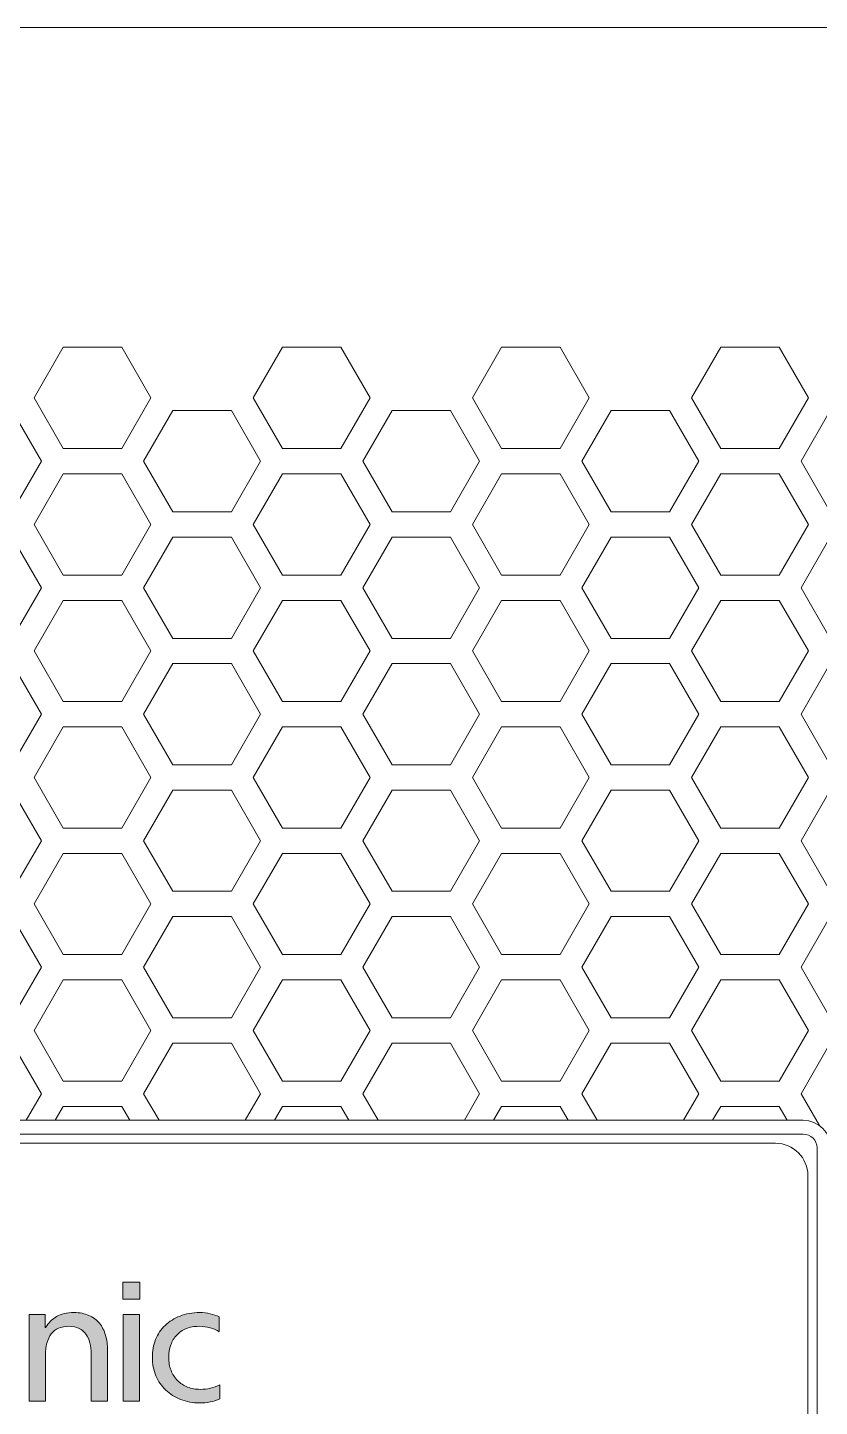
# Model space of a CAD drawing. Header units: millimetres. Extents: x 0 to 40, y -18 to 120.
# Drawn here: x 23.38 to 31.37, y 106.08 to 120 of the extents above; entities that cross this region are included whole.
import ezdxf

# ---------------------------------------------------------------- set-up
doc = ezdxf.new("R2010")
doc.units = ezdxf.units.MM
doc.layers.add('Capa 1', color=7, linetype='Continuous')
doc.layers.add('UK-MIANBAN_0', color=7, linetype='Continuous')

msp = doc.modelspace()

# ---------------------------------------------------------------- hatches: boundary and pattern name
at = {"lineweight": 5}
h = msp.add_hatch(color=7, dxfattribs=at)
h.dxf.hatch_style = 1
edge = h.paths.add_edge_path()
edge.add_spline(control_points=[(23.4, 106.734), (23.4, 106.581), (23.4, 106.396), (23.4, 106.273)], knot_values=[20.249985, 20.249985, 20.249985, 20.249985, 20.624977, 20.624977, 20.624977, 20.624977], degree=3, periodic=0)
edge.add_spline(control_points=[(23.4, 106.273), (23.4, 106.243), (23.4, 106.216), (23.4, 106.194)], knot_values=[20.156237, 20.156237, 20.156237, 20.156237, 20.249985, 20.249985, 20.249985, 20.249985], degree=3, periodic=0)
edge.add_spline(control_points=[(23.4, 106.194), (23.4, 106.172), (23.4, 106.156), (23.4, 106.146)], knot_values=[20.062489, 20.062489, 20.062489, 20.062489, 20.156237, 20.156237, 20.156237, 20.156237], degree=3, periodic=0)
edge.add_spline(control_points=[(23.4, 106.137), (23.4, 106.137), (23.4, 106.137), (23.4, 106.137), (23.4, 106.137), (23.4, 106.137), (23.4, 106.137)], knot_values=[19.998037, 19.998037, 19.998037, 19.998037, 20.000468, 20.000468, 20.000468, 20.002431, 20.002431, 20.002431, 20.002431], degree=3, periodic=0)
edge.add_spline(control_points=[(23.403, 106.137), (23.404, 106.137), (23.406, 106.137), (23.407, 106.137)], knot_values=[19.874992, 19.874992, 19.874992, 19.874992, 19.921867, 19.921867, 19.921867, 19.921867], degree=3, periodic=0)
edge.add_spline(control_points=[(23.407, 106.137), (23.414, 106.137), (23.425, 106.137), (23.438, 106.137)], knot_values=[19.687496, 19.687496, 19.687496, 19.687496, 19.874992, 19.874992, 19.874992, 19.874992], degree=3, periodic=0)
edge.add_spline(control_points=[(23.438, 106.137), (23.452, 106.137), (23.467, 106.137), (23.483, 106.137)], knot_values=[19.5, 19.5, 19.5, 19.5, 19.687496, 19.687496, 19.687496, 19.687496], degree=3, periodic=0)
edge.add_spline(control_points=[(23.483, 106.137), (23.498, 106.137), (23.514, 106.137), (23.527, 106.137)], knot_values=[19.312504, 19.312504, 19.312504, 19.312504, 19.5, 19.5, 19.5, 19.5], degree=3, periodic=0)
edge.add_spline(control_points=[(23.527, 106.137), (23.54, 106.137), (23.551, 106.137), (23.558, 106.137)], knot_values=[19.125007, 19.125007, 19.125007, 19.125007, 19.312504, 19.312504, 19.312504, 19.312504], degree=3, periodic=0)
edge.add_spline(control_points=[(23.565, 106.137), (23.565, 106.137), (23.565, 106.137), (23.565, 106.137), (23.565, 106.137), (23.565, 106.137), (23.565, 106.137)], knot_values=[18.999033, 18.999033, 18.999033, 18.999033, 19.003926, 19.003926, 19.003926, 19.004893, 19.004893, 19.004893, 19.004893], degree=3, periodic=0)
edge.add_spline(control_points=[(23.565, 106.142), (23.565, 106.147), (23.565, 106.156), (23.565, 106.167)], knot_values=[18.843763, 18.843763, 18.843763, 18.843763, 18.937511, 18.937511, 18.937511, 18.937511], degree=3, periodic=0)
edge.add_spline(control_points=[(23.565, 106.167), (23.565, 106.178), (23.565, 106.192), (23.565, 106.209)], knot_values=[18.750015, 18.750015, 18.750015, 18.750015, 18.843763, 18.843763, 18.843763, 18.843763], degree=3, periodic=0)
edge.add_spline(control_points=[(23.565, 106.209), (23.565, 106.274), (23.565, 106.371), (23.565, 106.452)], knot_values=[18.375023, 18.375023, 18.375023, 18.375023, 18.750015, 18.750015, 18.750015, 18.750015], degree=3, periodic=0)
edge.add_spline(control_points=[(23.565, 106.452), (23.565, 106.533), (23.565, 106.598), (23.565, 106.598), (23.565, 106.69), (23.585, 106.762), (23.624, 106.814)], knot_values=[17, 17, 17, 17, 17.375023, 17.375023, 17.375023, 18.375023, 18.375023, 18.375023, 18.375023], degree=3, periodic=0)
edge.add_spline(control_points=[(23.624, 106.814), (23.663, 106.866), (23.723, 106.891), (23.801, 106.891)], knot_values=[16, 16, 16, 16, 17, 17, 17, 17], degree=3, periodic=0)
edge.add_spline(control_points=[(23.801, 106.891), (23.843, 106.891), (23.877, 106.884), (23.906, 106.87)], knot_values=[15, 15, 15, 15, 16, 16, 16, 16], degree=3, periodic=0)
edge.add_spline(control_points=[(23.906, 106.87), (23.934, 106.855), (23.957, 106.835), (23.975, 106.81)], knot_values=[14, 14, 14, 14, 15, 15, 15, 15], degree=3, periodic=0)
edge.add_spline(control_points=[(23.975, 106.81), (23.993, 106.785), (24.005, 106.756), (24.014, 106.723)], knot_values=[13, 13, 13, 13, 14, 14, 14, 14], degree=3, periodic=0)
edge.add_spline(control_points=[(24.014, 106.723), (24.022, 106.69), (24.027, 106.654), (24.027, 106.616)], knot_values=[12, 12, 12, 12, 13, 13, 13, 13], degree=3, periodic=0)
edge.add_spline(control_points=[(24.027, 106.616), (24.027, 106.616), (24.027, 106.137), (24.027, 106.137), (24.027, 106.137), (24.027, 106.137), (24.027, 106.137)], knot_values=[10.99999, 10.99999, 10.99999, 10.99999, 11.99999, 11.99999, 11.99999, 12, 12, 12, 12], degree=3, periodic=0)
edge.add_spline(control_points=[(24.027, 106.137), (24.027, 106.137), (24.191, 106.137), (24.191, 106.137)], knot_values=[10.00001, 10.00001, 10.00001, 10.00001, 10.99999, 10.99999, 10.99999, 10.99999], degree=3, periodic=0)
edge.add_spline(control_points=[(24.191, 106.137), (24.191, 106.137), (24.191, 106.65), (24.191, 106.65)], knot_values=[9.00001, 9.00001, 9.00001, 9.00001, 9.99999, 9.99999, 9.99999, 9.99999], degree=3, periodic=0)
edge.add_spline(control_points=[(24.191, 106.65), (24.191, 106.704), (24.185, 106.755), (24.171, 106.801)], knot_values=[8, 8, 8, 8, 9, 9, 9, 9], degree=3, periodic=0)
edge.add_spline(control_points=[(24.171, 106.801), (24.158, 106.848), (24.137, 106.888), (24.11, 106.922)], knot_values=[7, 7, 7, 7, 8, 8, 8, 8], degree=3, periodic=0)
edge.add_spline(control_points=[(24.11, 106.922), (24.082, 106.956), (24.047, 106.982), (24.004, 107.001)], knot_values=[6, 6, 6, 6, 7, 7, 7, 7], degree=3, periodic=0)
edge.add_spline(control_points=[(24.004, 107.001), (23.961, 107.02), (23.911, 107.03), (23.853, 107.03)], knot_values=[5, 5, 5, 5, 6, 6, 6, 6], degree=3, periodic=0)
edge.add_spline(control_points=[(23.853, 107.03), (23.782, 107.03), (23.724, 107.016), (23.678, 106.99)], knot_values=[4, 4, 4, 4, 5, 5, 5, 5], degree=3, periodic=0)
edge.add_spline(control_points=[(23.678, 106.99), (23.633, 106.963), (23.596, 106.926), (23.567, 106.88)], knot_values=[3, 3, 3, 3, 4, 4, 4, 4], degree=3, periodic=0)
edge.add_spline(control_points=[(23.562, 106.88), (23.562, 106.88), (23.562, 107.011), (23.562, 107.011), (23.562, 107.011), (23.562, 107.011), (23.562, 107.011)], knot_values=[0.99999, 0.99999, 0.99999, 0.99999, 1.99998, 1.99998, 1.99998, 1.99999, 1.99999, 1.99999, 1.99999], degree=3, periodic=0)
edge.add_spline(control_points=[(23.562, 107.011), (23.562, 107.011), (23.4, 107.011), (23.4, 107.011)], knot_values=[0.00001, 0.00001, 0.00001, 0.00001, 0.99999, 0.99999, 0.99999, 0.99999], degree=3, periodic=0)
edge.add_spline(control_points=[(23.4, 107.011), (23.4, 107.011), (23.4, 106.888), (23.4, 106.734)], knot_values=[20.624977, 20.624977, 20.624977, 20.624977, 21, 21, 21, 21], degree=3, periodic=0)
h.paths.add_polyline_path([(24.349, 106.137), (24.514, 106.137), (24.514, 107.011), (24.349, 107.011)])
h.paths.add_polyline_path([(24.346, 107.166), (24.517, 107.166), (24.517, 107.336), (24.346, 107.336)])
edge = h.paths.add_edge_path()
edge.add_spline(control_points=[(24.83, 106.704), (24.844, 106.742), (24.863, 106.775), (24.89, 106.803)], knot_values=[16, 16, 16, 16, 17, 17, 17, 17], degree=3, periodic=0)
edge.add_spline(control_points=[(24.89, 106.803), (24.915, 106.831), (24.947, 106.852), (24.985, 106.868)], knot_values=[15, 15, 15, 15, 16, 16, 16, 16], degree=3, periodic=0)
edge.add_spline(control_points=[(24.985, 106.868), (25.023, 106.883), (25.066, 106.891), (25.115, 106.891)], knot_values=[14, 14, 14, 14, 15, 15, 15, 15], degree=3, periodic=0)
edge.add_spline(control_points=[(25.115, 106.891), (25.198, 106.891), (25.265, 106.873), (25.319, 106.836)], knot_values=[13, 13, 13, 13, 14, 14, 14, 14], degree=3, periodic=0)
edge.add_spline(control_points=[(25.319, 106.836), (25.319, 106.836), (25.319, 106.986), (25.319, 106.986)], knot_values=[12.00001, 12.00001, 12.00001, 12.00001, 13, 13, 13, 13], degree=3, periodic=0)
edge.add_spline(control_points=[(25.319, 106.986), (25.29, 107), (25.259, 107.01), (25.228, 107.018)], knot_values=[11, 11, 11, 11, 12, 12, 12, 12], degree=3, periodic=0)
edge.add_spline(control_points=[(25.228, 107.018), (25.196, 107.025), (25.161, 107.03), (25.122, 107.03)], knot_values=[10, 10, 10, 10, 11, 11, 11, 11], degree=3, periodic=0)
edge.add_spline(control_points=[(25.122, 107.03), (25.049, 107.03), (24.982, 107.018), (24.924, 106.995)], knot_values=[9, 9, 9, 9, 10, 10, 10, 10], degree=3, periodic=0)
edge.add_spline(control_points=[(24.924, 106.995), (24.865, 106.973), (24.815, 106.941), (24.773, 106.9)], knot_values=[8, 8, 8, 8, 9, 9, 9, 9], degree=3, periodic=0)
edge.add_spline(control_points=[(24.773, 106.9), (24.731, 106.86), (24.699, 106.812), (24.677, 106.757)], knot_values=[7, 7, 7, 7, 8, 8, 8, 8], degree=3, periodic=0)
edge.add_spline(control_points=[(24.677, 106.757), (24.655, 106.702), (24.644, 106.642), (24.644, 106.578)], knot_values=[6, 6, 6, 6, 7, 7, 7, 7], degree=3, periodic=0)
edge.add_spline(control_points=[(24.644, 106.578), (24.644, 106.51), (24.656, 106.448), (24.68, 106.392)], knot_values=[5, 5, 5, 5, 6, 6, 6, 6], degree=3, periodic=0)
edge.add_spline(control_points=[(24.68, 106.392), (24.704, 106.336), (24.736, 106.288), (24.779, 106.247)], knot_values=[4, 4, 4, 4, 5, 5, 5, 5], degree=3, periodic=0)
edge.add_spline(control_points=[(24.779, 106.247), (24.821, 106.207), (24.871, 106.175), (24.929, 106.153)], knot_values=[3, 3, 3, 3, 4, 4, 4, 4], degree=3, periodic=0)
edge.add_spline(control_points=[(24.929, 106.153), (24.988, 106.13), (25.051, 106.118), (25.12, 106.118)], knot_values=[2, 2, 2, 2, 3, 3, 3, 3], degree=3, periodic=0)
edge.add_spline(control_points=[(25.12, 106.118), (25.157, 106.118), (25.192, 106.121), (25.226, 106.128)], knot_values=[1, 1, 1, 1, 2, 2, 2, 2], degree=3, periodic=0)
edge.add_spline(control_points=[(25.226, 106.128), (25.26, 106.133), (25.292, 106.144), (25.323, 106.158)], knot_values=[0, 0, 0, 0, 1, 1, 1, 1], degree=3, periodic=0)
edge.add_spline(control_points=[(25.323, 106.158), (25.323, 106.158), (25.323, 106.3), (25.323, 106.3)], knot_values=[24.00001, 24.00001, 24.00001, 24.00001, 24.99999, 24.99999, 24.99999, 24.99999], degree=3, periodic=0)
edge.add_spline(control_points=[(25.323, 106.3), (25.294, 106.285), (25.264, 106.274), (25.23, 106.266)], knot_values=[23, 23, 23, 23, 24, 24, 24, 24], degree=3, periodic=0)
edge.add_spline(control_points=[(25.23, 106.266), (25.197, 106.259), (25.163, 106.255), (25.127, 106.255)], knot_values=[22, 22, 22, 22, 23, 23, 23, 23], degree=3, periodic=0)
edge.add_spline(control_points=[(25.127, 106.255), (25.08, 106.255), (25.038, 106.263), (24.999, 106.278)], knot_values=[21, 21, 21, 21, 22, 22, 22, 22], degree=3, periodic=0)
edge.add_spline(control_points=[(24.999, 106.278), (24.96, 106.294), (24.926, 106.316), (24.898, 106.345)], knot_values=[20, 20, 20, 20, 21, 21, 21, 21], degree=3, periodic=0)
edge.add_spline(control_points=[(24.898, 106.345), (24.869, 106.374), (24.847, 106.408), (24.832, 106.447)], knot_values=[19, 19, 19, 19, 20, 20, 20, 20], degree=3, periodic=0)
edge.add_spline(control_points=[(24.832, 106.447), (24.816, 106.486), (24.809, 106.531), (24.809, 106.58)], knot_values=[18, 18, 18, 18, 19, 19, 19, 19], degree=3, periodic=0)
edge.add_spline(control_points=[(24.809, 106.58), (24.809, 106.624), (24.816, 106.666), (24.83, 106.704)], knot_values=[17, 17, 17, 17, 18, 18, 18, 18], degree=3, periodic=0)

# ---------------------------------------------------------------- linework, layer by layer
for p, q in [((37.447, 119.998), (2.553, 119.998)), ((30.932, 108.738), (10.614, 108.738)), ((30.932, 108.738), (10.614, 108.738)), ((31.258, 108.412), (31.258, 92.778)), ((31.258, 108.412), (31.258, 92.778))]:
    msp.add_line(p, q, dxfattribs=at)
at = {"color": 0, "lineweight": 5}
for p, q in [((23.745, 116.771), (23.451, 116.26)), ((24.335, 116.771), (23.745, 116.771)), ((24.63, 116.26), (24.335, 116.771)), ((25.956, 116.771), (25.662, 116.26)), ((26.546, 116.771), (25.956, 116.771)), ((26.841, 116.26), (26.546, 116.771)), ((28.168, 116.771), (27.873, 116.26)), ((28.757, 116.771), (28.168, 116.771)), ((29.052, 116.26), (28.757, 116.771)), ((30.379, 116.771), (30.084, 116.26)), ((30.968, 116.771), (30.379, 116.771)), ((31.263, 116.26), (30.968, 116.771)), ((23.451, 116.26), (23.745, 115.749)), ((24.335, 115.749), (24.63, 116.26)), ((25.662, 116.26), (25.956, 115.749)), ((26.546, 115.749), (26.841, 116.26)), ((27.873, 116.26), (28.168, 115.749)), ((28.757, 115.749), (29.052, 116.26)), ((30.084, 116.26), (30.379, 115.749)), ((30.968, 115.749), (31.263, 116.26)), ((23.524, 115.622), (23.229, 116.132)), ((24.851, 116.132), (24.556, 115.622)), ((25.441, 116.132), (24.851, 116.132)), ((25.735, 115.622), (25.441, 116.132)), ((27.062, 116.132), (26.767, 115.622)), ((27.652, 116.132), (27.062, 116.132)), ((27.946, 115.622), (27.652, 116.132)), ((29.273, 116.132), (28.978, 115.622)), ((29.863, 116.132), (29.273, 116.132)), ((30.157, 115.622), (29.863, 116.132)), ((31.484, 116.132), (31.189, 115.622)), ((23.745, 115.749), (24.335, 115.749)), ((25.956, 115.749), (26.546, 115.749)), ((28.168, 115.749), (28.757, 115.749)), ((30.379, 115.749), (30.968, 115.749)), ((23.229, 115.111), (23.524, 115.622)), ((24.556, 115.622), (24.851, 115.111)), ((25.441, 115.111), (25.735, 115.622)), ((26.767, 115.622), (27.062, 115.111)), ((27.652, 115.111), (27.946, 115.622)), ((28.978, 115.622), (29.273, 115.111)), ((29.863, 115.111), (30.157, 115.622)), ((31.189, 115.622), (31.484, 115.111)), ((23.745, 115.494), (23.451, 114.983)), ((24.335, 115.494), (23.745, 115.494)), ((24.63, 114.983), (24.335, 115.494)), ((25.956, 115.494), (25.662, 114.983)), ((26.546, 115.494), (25.956, 115.494)), ((26.841, 114.983), (26.546, 115.494)), ((28.168, 115.494), (27.873, 114.983)), ((28.757, 115.494), (28.168, 115.494)), ((29.052, 114.983), (28.757, 115.494)), ((30.379, 115.494), (30.084, 114.983)), ((30.968, 115.494), (30.379, 115.494)), ((31.263, 114.983), (30.968, 115.494)), ((24.851, 115.111), (25.441, 115.111)), ((27.062, 115.111), (27.652, 115.111)), ((29.273, 115.111), (29.863, 115.111)), ((23.451, 114.983), (23.745, 114.473)), ((24.335, 114.473), (24.63, 114.983)), ((25.662, 114.983), (25.956, 114.473)), ((26.546, 114.473), (26.841, 114.983)), ((27.873, 114.983), (28.168, 114.473)), ((28.757, 114.473), (29.052, 114.983)), ((30.084, 114.983), (30.379, 114.473)), ((30.968, 114.473), (31.263, 114.983)), ((23.524, 114.345), (23.229, 114.856)), ((24.851, 114.856), (24.556, 114.345)), ((25.441, 114.856), (24.851, 114.856)), ((25.735, 114.345), (25.441, 114.856)), ((27.062, 114.856), (26.767, 114.345)), ((27.652, 114.856), (27.062, 114.856)), ((27.946, 114.345), (27.652, 114.856)), ((29.273, 114.856), (28.978, 114.345)), ((29.863, 114.856), (29.273, 114.856)), ((30.157, 114.345), (29.863, 114.856)), ((31.484, 114.856), (31.189, 114.345)), ((23.745, 114.473), (24.335, 114.473)), ((25.956, 114.473), (26.546, 114.473)), ((28.168, 114.473), (28.757, 114.473)), ((30.379, 114.473), (30.968, 114.473)), ((23.229, 113.834), (23.524, 114.345)), ((24.556, 114.345), (24.851, 113.834)), ((25.441, 113.834), (25.735, 114.345)), ((26.767, 114.345), (27.062, 113.834)), ((27.652, 113.834), (27.946, 114.345)), ((28.978, 114.345), (29.273, 113.834)), ((29.863, 113.834), (30.157, 114.345)), ((31.189, 114.345), (31.484, 113.834)), ((23.745, 114.217), (23.451, 113.707)), ((24.335, 114.217), (23.745, 114.217)), ((24.63, 113.707), (24.335, 114.217)), ((25.956, 114.217), (25.662, 113.707)), ((26.546, 114.217), (25.956, 114.217)), ((26.841, 113.707), (26.546, 114.217)), ((28.168, 114.217), (27.873, 113.707)), ((28.757, 114.217), (28.168, 114.217)), ((29.052, 113.707), (28.757, 114.217)), ((30.379, 114.217), (30.084, 113.707)), ((30.968, 114.217), (30.379, 114.217)), ((31.263, 113.707), (30.968, 114.217)), ((24.851, 113.834), (25.441, 113.834)), ((27.062, 113.834), (27.652, 113.834)), ((29.273, 113.834), (29.863, 113.834)), ((23.451, 113.707), (23.745, 113.196)), ((24.335, 113.196), (24.63, 113.707)), ((25.662, 113.707), (25.956, 113.196)), ((26.546, 113.196), (26.841, 113.707)), ((27.873, 113.707), (28.168, 113.196)), ((28.757, 113.196), (29.052, 113.707)), ((30.084, 113.707), (30.379, 113.196)), ((30.968, 113.196), (31.263, 113.707)), ((23.524, 113.069), (23.229, 113.579)), ((24.851, 113.579), (24.556, 113.069)), ((25.441, 113.579), (24.851, 113.579)), ((25.735, 113.069), (25.441, 113.579)), ((27.062, 113.579), (26.767, 113.069)), ((27.652, 113.579), (27.062, 113.579)), ((27.946, 113.069), (27.652, 113.579)), ((29.273, 113.579), (28.978, 113.069)), ((29.863, 113.579), (29.273, 113.579)), ((30.157, 113.069), (29.863, 113.579)), ((31.484, 113.579), (31.189, 113.069)), ((23.745, 113.196), (24.335, 113.196)), ((25.956, 113.196), (26.546, 113.196)), ((28.168, 113.196), (28.757, 113.196)), ((30.379, 113.196), (30.968, 113.196)), ((23.229, 112.558), (23.524, 113.069)), ((24.556, 113.069), (24.851, 112.558)), ((25.441, 112.558), (25.735, 113.069)), ((26.767, 113.069), (27.062, 112.558)), ((27.652, 112.558), (27.946, 113.069)), ((28.978, 113.069), (29.273, 112.558)), ((29.863, 112.558), (30.157, 113.069)), ((31.189, 113.069), (31.484, 112.558)), ((23.745, 112.941), (23.451, 112.43)), ((24.335, 112.941), (23.745, 112.941)), ((24.63, 112.43), (24.335, 112.941)), ((25.956, 112.941), (25.662, 112.43)), ((26.546, 112.941), (25.956, 112.941)), ((26.841, 112.43), (26.546, 112.941)), ((28.168, 112.941), (27.873, 112.43)), ((28.757, 112.941), (28.168, 112.941)), ((29.052, 112.43), (28.757, 112.941)), ((30.379, 112.941), (30.084, 112.43)), ((30.968, 112.941), (30.379, 112.941)), ((31.263, 112.43), (30.968, 112.941)), ((24.851, 112.558), (25.441, 112.558)), ((27.062, 112.558), (27.652, 112.558)), ((29.273, 112.558), (29.863, 112.558)), ((23.524, 111.792), (23.229, 112.303)), ((23.451, 112.43), (23.745, 111.92)), ((24.335, 111.92), (24.63, 112.43)), ((24.851, 112.303), (24.556, 111.792)), ((25.441, 112.303), (24.851, 112.303)), ((25.735, 111.792), (25.441, 112.303)), ((25.662, 112.43), (25.956, 111.92)), ((26.546, 111.92), (26.841, 112.43)), ((27.062, 112.303), (26.767, 111.792)), ((27.652, 112.303), (27.062, 112.303)), ((27.946, 111.792), (27.652, 112.303)), ((27.873, 112.43), (28.168, 111.92)), ((28.757, 111.92), (29.052, 112.43)), ((29.273, 112.303), (28.978, 111.792)), ((29.863, 112.303), (29.273, 112.303)), ((30.157, 111.792), (29.863, 112.303)), ((30.084, 112.43), (30.379, 111.92)), ((30.968, 111.92), (31.263, 112.43)), ((31.484, 112.303), (31.189, 111.792)), ((23.745, 111.92), (24.335, 111.92)), ((25.956, 111.92), (26.546, 111.92)), ((28.168, 111.92), (28.757, 111.92)), ((30.379, 111.92), (30.968, 111.92)), ((23.229, 111.281), (23.524, 111.792)), ((24.556, 111.792), (24.851, 111.281)), ((25.441, 111.281), (25.735, 111.792)), ((26.767, 111.792), (27.062, 111.281)), ((27.652, 111.281), (27.946, 111.792)), ((28.978, 111.792), (29.273, 111.281)), ((29.863, 111.281), (30.157, 111.792)), ((31.189, 111.792), (31.484, 111.281)), ((23.745, 111.664), (23.451, 111.154)), ((24.335, 111.664), (23.745, 111.664)), ((24.63, 111.154), (24.335, 111.664)), ((25.956, 111.664), (25.662, 111.154)), ((26.546, 111.664), (25.956, 111.664)), ((26.841, 111.154), (26.546, 111.664)), ((28.168, 111.664), (27.873, 111.154)), ((28.757, 111.664), (28.168, 111.664)), ((29.052, 111.154), (28.757, 111.664)), ((30.379, 111.664), (30.084, 111.154)), ((30.968, 111.664), (30.379, 111.664)), ((31.263, 111.154), (30.968, 111.664)), ((24.851, 111.281), (25.441, 111.281)), ((27.062, 111.281), (27.652, 111.281)), ((29.273, 111.281), (29.863, 111.281)), ((23.451, 111.154), (23.745, 110.643)), ((24.335, 110.643), (24.63, 111.154)), ((25.662, 111.154), (25.956, 110.643)), ((26.546, 110.643), (26.841, 111.154)), ((27.873, 111.154), (28.168, 110.643)), ((28.757, 110.643), (29.052, 111.154)), ((30.084, 111.154), (30.379, 110.643)), ((30.968, 110.643), (31.263, 111.154)), ((23.524, 110.515), (23.229, 111.026)), ((24.851, 111.026), (24.556, 110.515)), ((25.441, 111.026), (24.851, 111.026)), ((25.735, 110.515), (25.441, 111.026)), ((27.062, 111.026), (26.767, 110.515)), ((27.652, 111.026), (27.062, 111.026)), ((27.946, 110.515), (27.652, 111.026)), ((29.273, 111.026), (28.978, 110.515)), ((29.863, 111.026), (29.273, 111.026)), ((30.157, 110.515), (29.863, 111.026)), ((31.484, 111.026), (31.189, 110.515)), ((23.745, 110.643), (24.335, 110.643)), ((25.956, 110.643), (26.546, 110.643)), ((28.168, 110.643), (28.757, 110.643)), ((30.379, 110.643), (30.968, 110.643)), ((23.229, 110.005), (23.524, 110.515)), ((24.556, 110.515), (24.851, 110.005)), ((25.441, 110.005), (25.735, 110.515)), ((26.767, 110.515), (27.062, 110.005)), ((27.652, 110.005), (27.946, 110.515)), ((28.978, 110.515), (29.273, 110.005)), ((29.863, 110.005), (30.157, 110.515)), ((31.189, 110.515), (31.484, 110.005)), ((23.745, 110.388), (23.451, 109.877)), ((24.335, 110.388), (23.745, 110.388)), ((24.63, 109.877), (24.335, 110.388)), ((25.956, 110.388), (25.662, 109.877)), ((26.546, 110.388), (25.956, 110.388)), ((26.841, 109.877), (26.546, 110.388)), ((28.168, 110.388), (27.873, 109.877)), ((28.757, 110.388), (28.168, 110.388)), ((29.052, 109.877), (28.757, 110.388)), ((30.379, 110.388), (30.084, 109.877)), ((30.968, 110.388), (30.379, 110.388)), ((31.263, 109.877), (30.968, 110.388)), ((24.851, 110.005), (25.441, 110.005)), ((27.062, 110.005), (27.652, 110.005)), ((29.273, 110.005), (29.863, 110.005)), ((23.451, 109.877), (23.745, 109.366)), ((24.335, 109.366), (24.63, 109.877)), ((25.662, 109.877), (25.956, 109.366)), ((26.546, 109.366), (26.841, 109.877)), ((27.873, 109.877), (28.168, 109.366)), ((28.757, 109.366), (29.052, 109.877)), ((30.084, 109.877), (30.379, 109.366)), ((30.968, 109.366), (31.263, 109.877)), ((23.524, 109.239), (23.229, 109.749)), ((24.851, 109.749), (24.556, 109.239)), ((25.441, 109.749), (24.851, 109.749)), ((25.735, 109.239), (25.441, 109.749)), ((27.062, 109.749), (26.767, 109.239)), ((27.652, 109.749), (27.062, 109.749)), ((27.946, 109.239), (27.652, 109.749)), ((29.273, 109.749), (28.978, 109.239)), ((29.863, 109.749), (29.273, 109.749)), ((30.157, 109.239), (29.863, 109.749)), ((31.484, 109.749), (31.189, 109.239)), ((23.369, 108.971), (23.524, 109.239)), ((23.745, 109.366), (24.335, 109.366)), ((24.556, 109.239), (24.711, 108.971)), ((25.581, 108.971), (25.735, 109.239)), ((25.956, 109.366), (26.546, 109.366)), ((26.767, 109.239), (26.922, 108.971)), ((27.792, 108.971), (27.946, 109.239)), ((28.168, 109.366), (28.757, 109.366)), ((28.978, 109.239), (29.133, 108.971)), ((30.003, 108.971), (30.157, 109.239)), ((30.379, 109.366), (30.968, 109.366)), ((31.189, 109.239), (31.375, 108.918)), ((23.745, 109.111), (23.664, 108.971)), ((24.335, 109.111), (23.745, 109.111)), ((24.416, 108.971), (24.335, 109.111)), ((25.956, 109.111), (25.875, 108.971)), ((26.546, 109.111), (25.956, 109.111)), ((26.627, 108.971), (26.546, 109.111)), ((28.168, 109.111), (28.086, 108.971)), ((28.757, 109.111), (28.168, 109.111)), ((28.838, 108.971), (28.757, 109.111)), ((30.379, 109.111), (30.297, 108.971)), ((30.968, 109.111), (30.379, 109.111)), ((31.049, 108.971), (30.968, 109.111))]:
    msp.add_line(p, q, dxfattribs=at)
at = {"color": 255, "lineweight": 5}
for p, q in [((30.932, 108.738), (10.614, 108.738)), ((31.258, 108.412), (31.258, 92.778))]:
    msp.add_line(p, q, dxfattribs=at)
at = {"lineweight": 5}
msp.add_arc((30.932, 108.412), 0.326, 0, 90, dxfattribs=at)
msp.add_arc((30.932, 108.412), 0.326, 0, 90, dxfattribs=at)
at = {"color": 255, "lineweight": 5}
msp.add_arc((30.932, 108.412), 0.326, 0, 90, dxfattribs=at)
at = {"layer": 'Capa 1', "color": 7, "lineweight": 5}
for points in [[(24.517, 107.166), (24.346, 107.166), (24.346, 107.336), (24.517, 107.336), (24.517, 107.166)], [(24.349, 106.137), (24.514, 106.137), (24.514, 107.011), (24.349, 107.011), (24.349, 106.137)]]:
    msp.add_lwpolyline(points, dxfattribs=at)
for points, knots in [([(23.4, 107.011), (23.4, 107.011), (23.562, 107.011), (23.562, 107.011), (23.562, 107.011), (23.562, 106.88), (23.562, 106.88), (23.562, 106.88), (23.567, 106.88), (23.567, 106.88), (23.596, 106.926), (23.633, 106.963), (23.678, 106.99), (23.724, 107.016), (23.782, 107.03), (23.853, 107.03), (23.911, 107.03), (23.961, 107.02), (24.004, 107.001), (24.047, 106.982), (24.082, 106.956), (24.11, 106.922), (24.137, 106.888), (24.158, 106.848), (24.171, 106.801), (24.185, 106.755), (24.191, 106.704), (24.191, 106.65), (24.191, 106.65), (24.191, 106.137), (24.191, 106.137), (24.191, 106.137), (24.027, 106.137), (24.027, 106.137), (24.027, 106.137), (24.027, 106.616), (24.027, 106.616), (24.027, 106.654), (24.022, 106.69), (24.014, 106.723), (24.005, 106.756), (23.993, 106.785), (23.975, 106.81), (23.957, 106.835), (23.934, 106.855), (23.906, 106.87), (23.877, 106.884), (23.843, 106.891), (23.801, 106.891), (23.723, 106.891), (23.663, 106.866), (23.624, 106.814), (23.585, 106.762), (23.565, 106.69), (23.565, 106.598), (23.565, 106.598), (23.565, 106.137), (23.565, 106.137), (23.565, 106.137), (23.4, 106.137), (23.4, 106.137), (23.4, 106.137), (23.4, 107.011), (23.4, 107.011)], [0, 0, 0, 0, 1, 1, 1, 2, 2, 2, 3, 3, 3, 4, 4, 4, 5, 5, 5, 6, 6, 6, 7, 7, 7, 8, 8, 8, 9, 9, 9, 10, 10, 10, 11, 11, 11, 12, 12, 12, 13, 13, 13, 14, 14, 14, 15, 15, 15, 16, 16, 16, 17, 17, 17, 18, 18, 18, 19, 19, 19, 20, 20, 20, 21, 21, 21, 21]), ([(25.323, 106.158), (25.292, 106.144), (25.26, 106.133), (25.226, 106.128), (25.192, 106.121), (25.157, 106.118), (25.12, 106.118), (25.051, 106.118), (24.988, 106.13), (24.929, 106.153), (24.871, 106.175), (24.821, 106.207), (24.779, 106.247), (24.736, 106.288), (24.704, 106.336), (24.68, 106.392), (24.656, 106.448), (24.644, 106.51), (24.644, 106.578), (24.644, 106.642), (24.655, 106.702), (24.677, 106.757), (24.699, 106.812), (24.731, 106.86), (24.773, 106.9), (24.815, 106.941), (24.865, 106.973), (24.924, 106.995), (24.982, 107.018), (25.049, 107.03), (25.122, 107.03), (25.161, 107.03), (25.196, 107.025), (25.228, 107.018), (25.259, 107.01), (25.29, 107), (25.319, 106.986), (25.319, 106.986), (25.319, 106.836), (25.319, 106.836), (25.265, 106.873), (25.198, 106.891), (25.115, 106.891), (25.066, 106.891), (25.023, 106.883), (24.985, 106.868), (24.947, 106.852), (24.915, 106.831), (24.89, 106.803), (24.863, 106.775), (24.844, 106.742), (24.83, 106.704), (24.816, 106.666), (24.809, 106.624), (24.809, 106.58), (24.809, 106.531), (24.816, 106.486), (24.832, 106.447), (24.847, 106.408), (24.869, 106.374), (24.898, 106.345), (24.926, 106.316), (24.96, 106.294), (24.999, 106.278), (25.038, 106.263), (25.08, 106.255), (25.127, 106.255), (25.163, 106.255), (25.197, 106.259), (25.23, 106.266), (25.264, 106.274), (25.294, 106.285), (25.323, 106.3), (25.323, 106.3), (25.323, 106.158), (25.323, 106.158)], [0, 0, 0, 0, 1, 1, 1, 2, 2, 2, 3, 3, 3, 4, 4, 4, 5, 5, 5, 6, 6, 6, 7, 7, 7, 8, 8, 8, 9, 9, 9, 10, 10, 10, 11, 11, 11, 12, 12, 12, 13, 13, 13, 14, 14, 14, 15, 15, 15, 16, 16, 16, 17, 17, 17, 18, 18, 18, 19, 19, 19, 20, 20, 20, 21, 21, 21, 22, 22, 22, 23, 23, 23, 24, 24, 24, 25, 25, 25, 25])]:
    msp.add_open_spline(points, degree=3, knots=knots, dxfattribs=at)
at = {"layer": 'UK-MIANBAN_0', "color": 7, "linetype": 'Continuous', "lineweight": 5}
for p, q in [((29.879, 108.971), (10.614, 108.971)), ((24.416, 108.971), (23.664, 108.971)), ((25.581, 108.971), (24.711, 108.971)), ((26.627, 108.971), (25.875, 108.971)), ((27.792, 108.971), (26.922, 108.971)), ((28.838, 108.971), (28.086, 108.971)), ((29.879, 108.971), (29.133, 108.971)), ((29.879, 108.971), (30.003, 108.971)), ((29.879, 108.971), (31.211, 108.971)), ((30.297, 108.971), (31.049, 108.971)), ((29.879, 108.831), (10.614, 108.831)), ((29.879, 108.831), (31.211, 108.831)), ((31.351, 108.691), (31.351, 95.756))]:
    msp.add_line(p, q, dxfattribs=at)
for radius in [0.279, 0.14]:
    msp.add_arc((31.211, 108.691), radius, 0, 90, dxfattribs=at)

doc.saveas('drawing.dxf')
